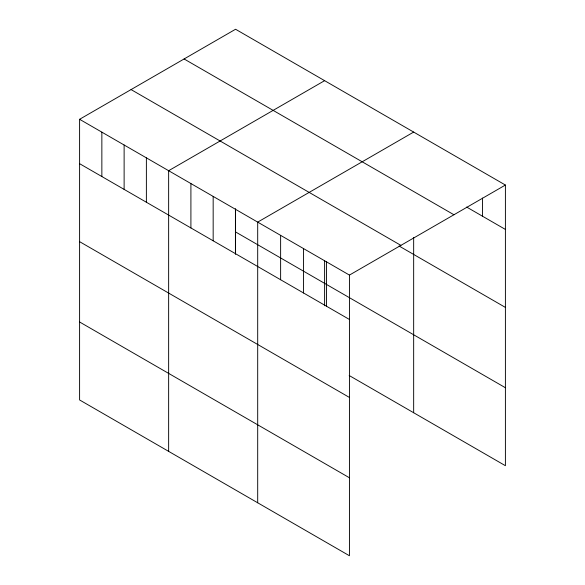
<?xml version="1.0" encoding="UTF-8"?>
<svg xmlns="http://www.w3.org/2000/svg" width="585" height="585" viewBox="0 0 585 585"><rect width="100%" height="100%" fill="white"/><g stroke="black" fill="none" stroke-linecap="round" stroke-linejoin="round"><path stroke-width="0.88" d="M79.597 119.296L349.435 275.089L349.435 555.75L79.597 399.957L79.597 119.296L235.565 29.25L505.403 185.043L505.403 465.704L349.172 375.504M324.609 80.664L168.641 170.71L168.641 451.371M413.661 132.071L257.692 222.117L257.692 502.778M349.435 275.089L505.403 185.043M466.647 207.061L505.403 229.43M184.092 58.968L453.938 214.761M131.062 89.578L400.908 245.371M399.072 246.014L505.403 307.403M235.565 231.945L505.403 387.731M79.597 163.683L349.435 319.476M79.597 241.656L349.435 397.449M79.597 321.991L349.435 477.777M482.471 198.074L482.471 216.187M413.661 237.408L413.661 412.732M326.503 261.846L326.503 306.233M324.609 261.042L324.609 305.758M303.564 248.603L303.564 292.997M280.624 235.36L280.624 279.754M235.565 208.735L235.565 254.343M235.426 209.269L235.426 253.656M213.167 196.414L213.167 240.801M190.907 183.558L190.907 227.953M146.382 157.855L146.382 202.242M124.122 145L124.122 189.394M101.856 132.151L101.856 176.538"/></g></svg>
